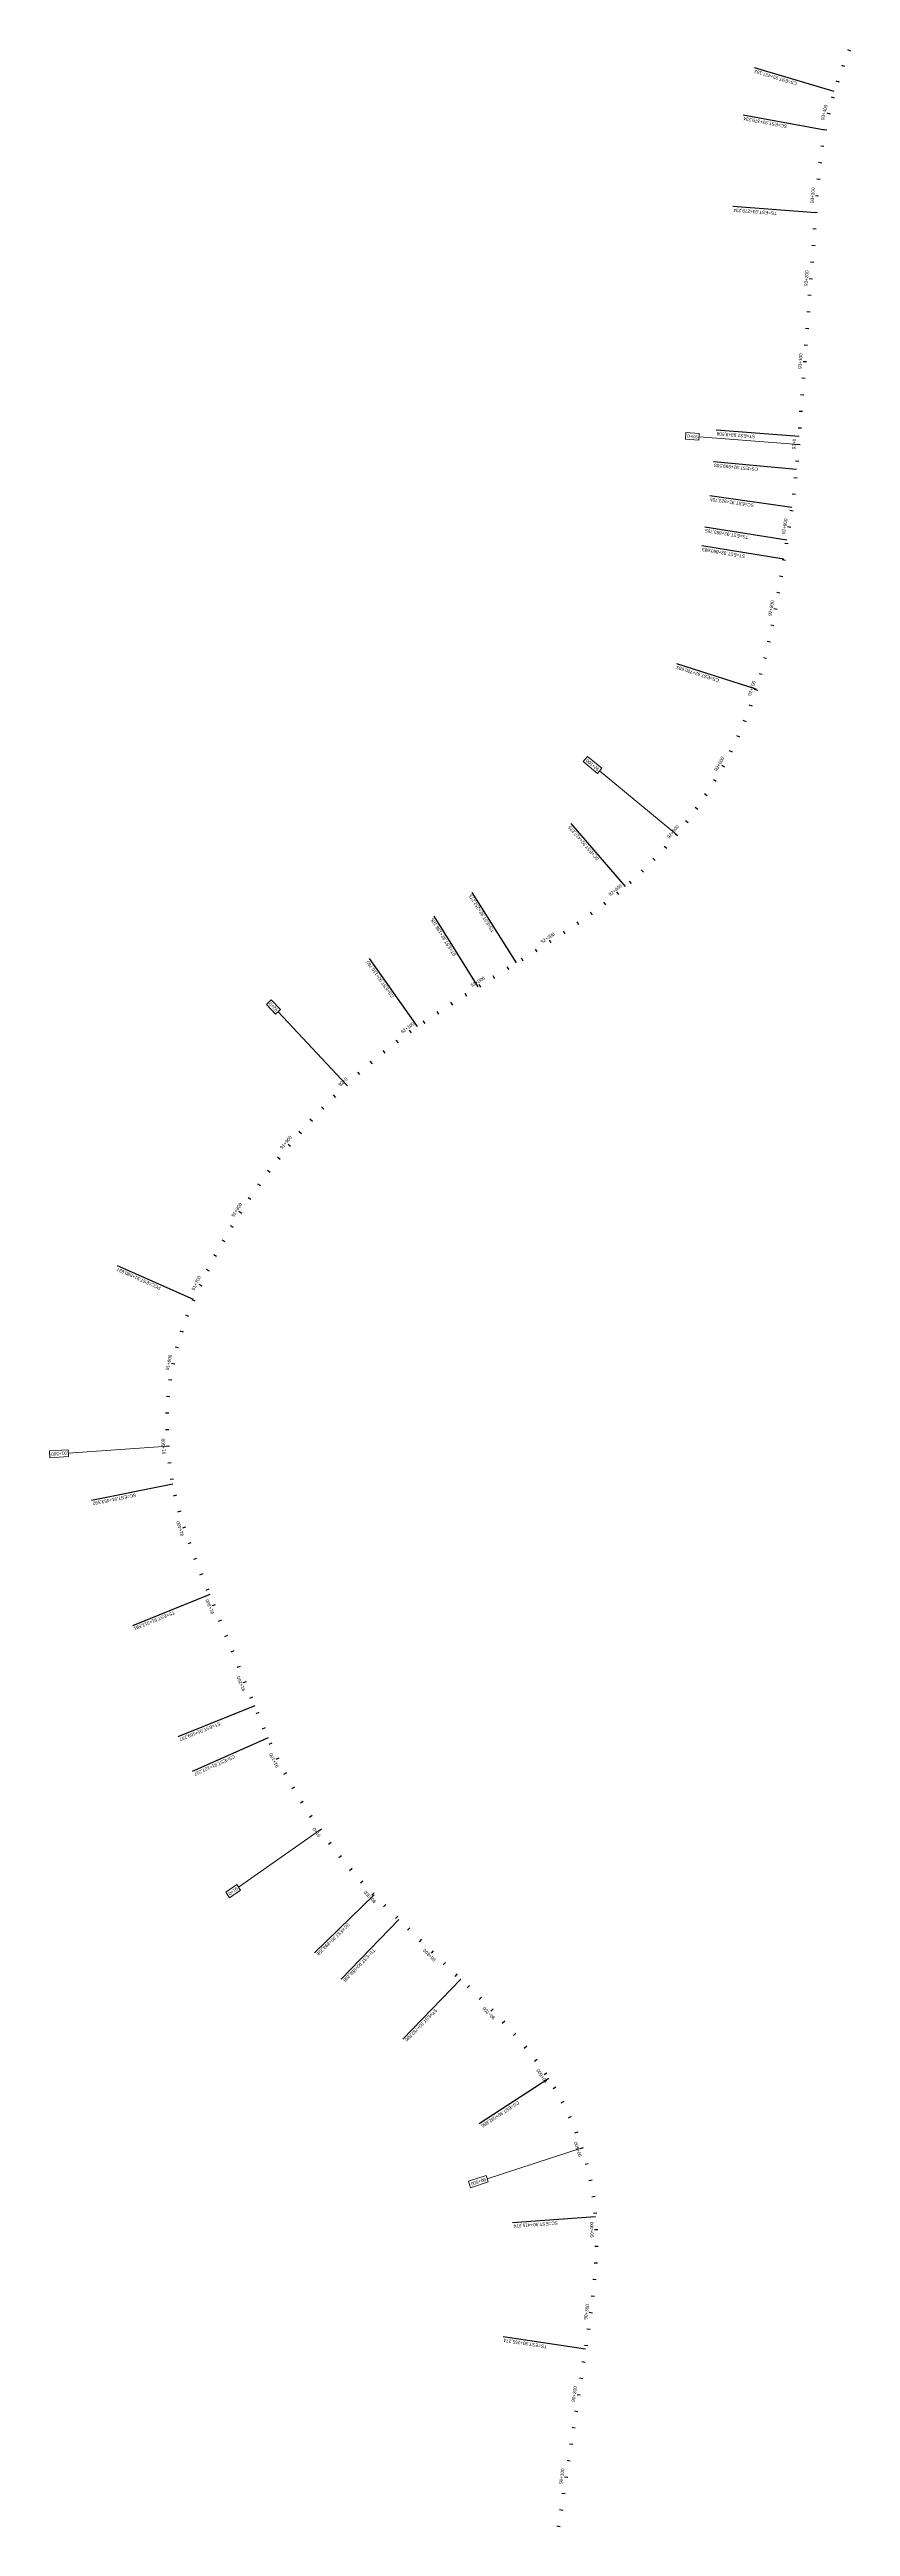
# Model space of a CAD drawing. Header units: metres. Extents: x 286368 to 330619, y 7396693 to 7466163.
# Drawn here: x 295599 to 296562, y 7457519 to 7460499 of the extents above; entities that cross this region are included whole.
import ezdxf

# ---------------------------------------------------------------- set-up
doc = ezdxf.new("R2010")
doc.units = ezdxf.units.M
doc.header["$MEASUREMENT"] = 0
for name, color, linetype, lineweight in [('U-HZ-ESTACAS', 3, 'Continuous', 30), ('U-HZ-KM', 1, 'Continuous', 20), ('U-HZ-NOTAVEIS', 2, 'Continuous', 30)]:
    doc.layers.add(name, color=color, linetype=linetype, lineweight=lineweight)
doc.layers.add('U-HZ-TRAÇO', color=3, linetype='TIC_LINE')
doc.styles.add('ARIAL', font='arial.ttf')
doc.styles.get("Standard").update_dxf_attribs({"font": 'arial.ttf'})
doc.linetypes.add('TIC_LINE', pattern='A,3.5,-0.25,["TIC",Standard,S=0.175,R=0,X=-0.05,Y=-0.1],-0.5', length=4.25)

# ---------------------------------------------------------------- blocks, each defined once
blk = doc.blocks.new('AeccTickLine')
at = {"layer": 'U-HZ-TRAÇO', "lineweight": -2}
blk.add_line((0, 1), (0, -1), dxfattribs=at)

msp = doc.modelspace()

# ---------------------------------------------------------------- linework, layer by layer
at = {"layer": 'U-HZ-KM', "linetype": 'Continuous', "lineweight": 0}
for p, q in [((296364.1, 7460037.9), (296363.5, 7460029.9)), ((296363.5, 7460029.9), (296379.5, 7460028.7)), ((296380.1, 7460036.7), (296364.1, 7460037.9)), ((296379.5, 7460028.7), (296380.1, 7460036.7)), ((296499.5, 7460023.7), (296379.8, 7460032.7)), ((296245.6, 7459648.3), (296240.5, 7459642.1)), ((296240.5, 7459642.1), (296257.6, 7459627.9)), ((296262.8, 7459634.1), (296245.6, 7459648.3)), ((296257.6, 7459627.9), (296262.8, 7459634.1)), ((296352.5, 7459554.3), (296260.2, 7459631)), ((295865.3, 7459355.6), (295859.4, 7459350.1)), ((295859.4, 7459350.1), (295870.4, 7459338.4)), ((295876.3, 7459343.9), (295865.3, 7459355.6)), ((295870.4, 7459338.4), (295876.3, 7459343.9)), ((295955.5, 7459253.6), (295873.4, 7459341.1)), ((295620.8, 7458814.4), (295598.6, 7458812.9)), ((295598.6, 7458812.9), (295599.1, 7458804.8)), ((295599.1, 7458804.8), (295621.4, 7458806.4)), ((295621.4, 7458806.4), (295620.8, 7458814.4)), ((295740.8, 7458818.8), (295621.1, 7458810.4)), ((295924.1, 7458357.2), (295826, 7458288.1)), ((295823.7, 7458291.5), (295810.5, 7458282.2)), ((295810.5, 7458282.2), (295815.2, 7458275.6)), ((295815.2, 7458275.6), (295828.3, 7458284.8)), ((295828.3, 7458284.8), (295823.7, 7458291.5)), ((296239.1, 7457974.6), (296125, 7457937.5)), ((296123.7, 7457941.4), (296102.5, 7457934.5)), ((296102.5, 7457934.5), (296105, 7457926.8)), ((296105, 7457926.8), (296126.2, 7457933.7)), ((296126.2, 7457933.7), (296123.7, 7457941.4))]:
    msp.add_line(p, q, dxfattribs=at)
at = {"layer": 'U-HZ-NOTAVEIS', "color": 1, "linetype": 'Continuous', "lineweight": -3}
for p, q in [((296542.5, 7460448), (296446.7, 7460476.7)), ((296531.2, 7460401.5), (296432.9, 7460419.8)), ((296520.2, 7460302.1), (296420.4, 7460309.6)), ((296500.2, 7460033.2), (296400.5, 7460040.6)), ((296497, 7459993.3), (296397.4, 7460002.7)), ((296491.6, 7459947.9), (296392.6, 7459961.8)), ((296485.5, 7459908.3), (296386.8, 7459924.2)), ((296481.8, 7459885.5), (296383.1, 7459901.5)), ((296448.4, 7459729.2), (296353.2, 7459759.8)), ((296291.2, 7459491.8), (296225.9, 7459567.6)), ((296160.2, 7459400.1), (296107.1, 7459484.8)), ((296114.3, 7459371.3), (296061.2, 7459456)), ((296041.2, 7459323.6), (295983.5, 7459405.2)), ((295771.8, 7458995.2), (295680.4, 7459035.8)), ((295746.9, 7458772.9), (295648.9, 7458753.4)), ((295791.2, 7458640.3), (295698.5, 7458602.7)), ((295845.4, 7458506.5), (295752.7, 7458468.9)), ((295861.6, 7458467.7), (295770.1, 7458427.2)), ((295988.9, 7458278.9), (295917.1, 7458209.3)), ((296018.8, 7458249.4), (295949.2, 7458177.5)), ((296093.1, 7458177.5), (296023.5, 7458105.6)), ((296199.1, 7458058.1), (296115.4, 7458003.4)), ((296255.3, 7457891.6), (296155.6, 7457884.5)), ((296243.3, 7457732.4), (296144.4, 7457747.5))]:
    msp.add_line(p, q, dxfattribs=at)

# ---------------------------------------------------------------- block references
at = {"layer": 'U-HZ-TRAÇO', "linetype": 'Continuous', "lineweight": -3}
for p, xscale, yscale, zscale, rotation in [((296553, 7460479.2), 2, 2, 2, 69.86703990388949), ((296560.1, 7460497.8), 2, 2, 2, 68.41503466655352), ((296546.4, 7460460.3), 2, 2, 2, 71.8173111057929), ((296535.5, 7460421.8), 2, 2, 2, 76.78202613877991), ((296540.5, 7460441.2), 2, 2, 2, 74.23554704935569), ((296531.4, 7460402.2), 1.999999999999999, 1.999999999999999, 1.999999999999999, 79.32850522836377), ((296525.5, 7460362.7), 2, 2, 2, 83.40220571534675), ((296528.1, 7460382.5), 2, 2, 2, 81.60963528984018), ((296523.4, 7460342.8), 2, 2, 2, 84.69303272011831), ((296520.2, 7460302.9), 2, 2, 2, 85.75043583059751), ((296521.7, 7460322.8), 1.999999999999999, 1.999999999999999, 1.999999999999999, 85.47628938535253), ((296518.7, 7460283), 1.999999999999999, 1.999999999999999, 1.999999999999999, 85.75080921277645), ((296515.8, 7460243.1), 1.999999999999999, 1.999999999999999, 1.999999999999999, 85.75080921277645), ((296517.3, 7460263), 1.999999999999999, 1.999999999999999, 1.999999999999999, 85.75080921277645), ((296514.3, 7460223.1), 1.999999999999999, 1.999999999999999, 1.999999999999999, 85.75080921277645), ((296511.3, 7460183.2), 1.999999999999999, 1.999999999999999, 1.999999999999999, 85.75080921277645), ((296512.8, 7460203.2), 1.999999999999999, 1.999999999999999, 1.999999999999999, 85.75080921277645), ((296509.8, 7460163.3), 1.999999999999999, 1.999999999999999, 1.999999999999999, 85.75080921277645), ((296506.9, 7460123.4), 1.999999999999999, 1.999999999999999, 1.999999999999999, 85.75080921277645), ((296508.4, 7460143.3), 1.999999999999999, 1.999999999999999, 1.999999999999999, 85.75080921277645), ((296505.4, 7460103.5), 1.999999999999999, 1.999999999999999, 1.999999999999999, 85.75080921277645), ((296502.4, 7460063.6), 1.999999999999999, 1.999999999999999, 1.999999999999999, 85.75080921277645), ((296503.9, 7460083.5), 1.999999999999999, 1.999999999999999, 1.999999999999999, 85.75080921277645), ((296501, 7460043.6), 1.999999999999999, 1.999999999999999, 1.999999999999999, 85.75080921277645), ((296497.9, 7460003.7), 2, 2, 2, 85.12724759098992), ((296499.5, 7460023.7), 2, 2, 2, 85.6860660377177), ((296496, 7459983.8), 2, 2, 2, 84.0603801906427), ((296491.1, 7459944.1), 2, 2, 2, 81.77875431950929), ((296493.7, 7459964), 2, 2, 2, 82.91446460037662), ((296488.1, 7459924.4), 2, 2, 2, 81.02701308509677), ((296481.7, 7459884.9), 1.999999999999999, 1.999999999999999, 1.999999999999999, 80.83784124130499), ((296484.9, 7459904.6), 2, 2, 2, 80.83800032551744), ((296478.5, 7459865.1), 2, 2, 2, 80.69210613667826), ((296471.7, 7459825.7), 2, 2, 2, 79.58244492843424), ((296475.2, 7459845.4), 2, 2, 2, 80.27356219440107), ((296468, 7459806.1), 2, 2, 2, 78.61965165579313), ((296459.2, 7459767), 2, 2, 2, 75.89063231304866), ((296463.8, 7459786.5), 2, 2, 2, 77.38748140897879), ((296454, 7459747.7), 2, 2, 2, 74.13738873463583), ((296441.7, 7459709.7), 2, 2, 2, 69.95564128549645), ((296448.2, 7459728.6), 2, 2, 2, 72.13833764792408), ((296426.6, 7459672.6), 2, 2, 2, 65.59024856068432), ((296434.5, 7459691), 2, 2, 2, 67.77294492312184), ((296418, 7459654.6), 2, 2, 2, 63.40755219831063), ((296398.8, 7459619.5), 2, 2, 2, 59.04215947349618), ((296408.7, 7459636.9), 2, 2, 2, 61.22485583588627), ((296376.9, 7459586.1), 2, 2, 2, 54.67676674865355), ((296388.1, 7459602.6), 2, 2, 2, 56.85946311105381), ((296352.5, 7459554.3), 2, 2, 2, 50.31137402386327), ((296365, 7459570), 2, 2, 2, 52.49407038626595), ((296325.8, 7459524.6), 2, 2, 2, 45.94598129906316), ((296339.5, 7459539.2), 2, 2, 2, 48.12867766143957), ((296297, 7459496.9), 2, 2, 2, 41.58058857425264), ((296311.7, 7459510.5), 2, 2, 2, 43.76328493663146), ((296266.1, 7459471.4), 1.999999999999999, 1.999999999999999, 1.999999999999999, 37.6484005658038), ((296281.8, 7459483.9), 2, 2, 2, 39.48908128168184), ((296217.3, 7459436.6), 2, 2, 2, 33.67605074911283), ((296233.8, 7459447.9), 2, 2, 2, 34.73405254913803), ((296250.1, 7459459.5), 2, 2, 2, 36.06010875392164), ((296166.8, 7459404.2), 2, 2, 2, 32.13276019795166), ((296183.7, 7459414.9), 2, 2, 2, 32.37455753698746), ((296200.5, 7459425.7), 2, 2, 2, 32.88912163880506), ((296116, 7459372.3), 2, 2, 2, 32.11240865269345), ((296132.9, 7459383), 2, 2, 2, 32.11240865269345), ((296149.8, 7459393.6), 2, 2, 2, 32.11240865269345), ((296082.1, 7459351), 2, 2, 2, 32.70766880513754), ((296099, 7459361.7), 2, 2, 2, 32.24679824388643), ((296032.5, 7459317.3), 2, 2, 2, 36.00590926137599), ((296048.8, 7459328.8), 2, 2, 2, 34.61093486558196), ((296065.4, 7459340), 2, 2, 2, 33.49616349217344), ((296000.7, 7459293), 2, 2, 2, 38.87069823692328), ((296016.5, 7459305.3), 2, 2, 2, 37.43830374917268), ((295955.5, 7459253.6), 2, 2, 2, 43.16788170024364), ((295970.2, 7459267.1), 2, 2, 2, 41.7354872124544), ((295985.3, 7459280.2), 2, 2, 2, 40.30309272469359), ((295927, 7459225.5), 2, 2, 2, 46.03267067580285), ((295941.1, 7459239.7), 2, 2, 2, 44.60027618800753), ((295900, 7459196.1), 2, 2, 2, 48.89745965133127), ((295913.3, 7459211), 2, 2, 2, 47.46506516355745), ((295874.4, 7459165.3), 2, 2, 2, 51.76224862685423), ((295887, 7459180.8), 2, 2, 2, 50.32985413906992), ((295850.5, 7459133.2), 2, 2, 2, 54.62703760242808), ((295862.2, 7459149.4), 2, 2, 2, 53.19464311461901), ((295839.1, 7459116.8), 2, 2, 2, 56.0594320901886), ((295817.6, 7459083.1), 2, 2, 2, 58.92422106572571), ((295828.1, 7459100.1), 2, 2, 2, 57.49182657792876), ((295797.8, 7459048.3), 2, 2, 2, 61.78901004122546), ((295807.5, 7459065.8), 2, 2, 2, 60.35661555345069), ((295788.6, 7459030.6), 2, 2, 2, 63.22140452898986), ((295771.5, 7458994.4), 2, 2, 2, 66.15583511469012), ((295779.8, 7459012.6), 2, 2, 2, 64.65379901680777), ((295757.3, 7458957), 2, 2, 2, 72.34998522659055), ((295763.9, 7458975.9), 2, 2, 2, 69.25291017064988), ((295751.7, 7458937.8), 2, 2, 2, 75.44706028254602), ((295743.8, 7458898.6), 2, 2, 2, 81.64121039442206), ((295747.2, 7458918.3), 2, 2, 2, 78.54413533845859), ((295741.4, 7458878.8), 2, 2, 2, 84.73828545030177), ((295739.9, 7458838.8), 2, 2, 2, 90.93243556226908), ((295740.1, 7458858.8), 1.999999999999999, 1.999999999999999, 1.999999999999999, 87.83536050625045), ((295740.8, 7458818.8), 2, 2, 2, 94.02951061818443), ((295742.7, 7458798.9), 2, 2, 2, 97.12658567405141), ((295745.8, 7458779.2), 2, 2, 2, 100.2236607299969), ((295749.8, 7458759.6), 2, 2, 2, 103.218568168162), ((295754.8, 7458740.2), 2, 2, 2, 105.7937502120498), ((295760.7, 7458721.1), 2, 2, 2, 107.9264958629295), ((295767.1, 7458702.2), 1.999999999999999, 1.999999999999999, 1.999999999999999, 109.6168051208012), ((295774, 7458683.4), 2, 2, 2, 110.8646779856649), ((295781.3, 7458664.8), 2, 2, 2, 111.6701144575206), ((295788.8, 7458646.2), 2, 2, 2, 112.0331145363682), ((295796.3, 7458627.7), 2, 2, 2, 112.0558320417448), ((295803.8, 7458609.1), 2, 2, 2, 112.0558320417448), ((295811.3, 7458590.6), 2, 2, 2, 112.0558320417448), ((295818.8, 7458572.1), 2, 2, 2, 112.0558320417448), ((295826.3, 7458553.5), 2, 2, 2, 112.0558320417448), ((295833.8, 7458535), 2, 2, 2, 112.0558320417448), ((295841.3, 7458516.5), 2, 2, 2, 112.0558320417448), ((295848.8, 7458497.9), 2, 2, 2, 112.1453660031047), ((295856.5, 7458479.4), 2, 2, 2, 112.9527190541131), ((295864.5, 7458461.1), 2, 2, 2, 114.5438161657534), ((295873.1, 7458443.1), 2, 2, 2, 116.3067632276736), ((295882.3, 7458425.3), 2, 2, 2, 118.069710289684), ((295891.9, 7458407.8), 1.999999999999999, 1.999999999999999, 1.999999999999999, 119.8326573515734), ((295902.1, 7458390.6), 2, 2, 2, 121.5956044135448), ((295912.9, 7458373.7), 2, 2, 2, 123.3585514754474), ((295924.1, 7458357.2), 1.999999999999999, 1.999999999999999, 1.999999999999999, 125.1214985373857), ((295935.9, 7458341), 2, 2, 2, 126.8844455993275), ((295948.1, 7458325.2), 2, 2, 2, 128.6473926612687), ((295960.9, 7458309.8), 2, 2, 2, 130.4103397232012), ((295974.1, 7458294.7), 2, 2, 2, 132.1732867851464), ((295987.7, 7458280.1), 2, 2, 2, 133.9362338470698), ((296001.8, 7458265.9), 2, 2, 2, 135.3468207153295), ((296016.1, 7458252), 2, 2, 2, 135.9219101360025), ((296030.5, 7458238), 2, 2, 2, 135.9362882968197), ((296044.9, 7458224.1), 2, 2, 2, 135.9362882968197), ((296059.2, 7458210.2), 2, 2, 2, 135.9362882968197), ((296073.6, 7458196.3), 2, 2, 2, 135.9362882968197), ((296088, 7458182.4), 2, 2, 2, 135.9362882968197), ((296102.3, 7458168.5), 2, 2, 2, 135.851342247976), ((296116.6, 7458154.5), 2, 2, 2, 135.3830576532657), ((296130.8, 7458140.4), 1.999999999999999, 1.999999999999999, 1.999999999999999, 134.5059381678109), ((296144.6, 7458126), 2, 2, 2, 133.2218929211204), ((296158.1, 7458111.2), 2, 2, 2, 131.5364468798192), ((296171.1, 7458096), 2, 2, 2, 129.4616579429055), ((296183.5, 7458080.3), 1.999999999999999, 1.999999999999999, 1.999999999999999, 127.0194907993801), ((296195.2, 7458064), 2, 2, 2, 124.2449644660064), ((296206, 7458047.2), 2, 2, 2, 121.0774628680554), ((296215.8, 7458029.8), 2, 2, 2, 117.803418324374), ((296224.6, 7458011.8), 2, 2, 2, 114.5293737807934), ((296232.4, 7457993.4), 2, 2, 2, 111.255329237115), ((296239.1, 7457974.6), 1.999999999999999, 1.999999999999999, 1.999999999999999, 107.9812846935687), ((296244.7, 7457955.4), 2, 2, 2, 104.7072401499389), ((296249.3, 7457935.9), 2, 2, 2, 101.4331956063138), ((296252.7, 7457916.2), 2, 2, 2, 98.15915106281194), ((296254.9, 7457896.3), 2, 2, 2, 94.88510651912495), ((296256.1, 7457876.4), 2, 2, 2, 91.88412088935394), ((296256.3, 7457856.4), 2, 2, 2, 89.24002459303732), ((296255.6, 7457836.4), 2, 2, 2, 86.94431528512784), ((296252.2, 7457796.5), 2, 2, 2, 83.50366662137186), ((296254.2, 7457816.4), 2, 2, 2, 85.02635918629414), ((296249.7, 7457776.7), 2, 2, 2, 82.38523703383233), ((296244, 7457737.1), 2, 2, 2, 81.37347249130683), ((296246.9, 7457756.9), 2, 2, 2, 81.67480903999711), ((296241, 7457717.3), 1.999999999999999, 1.999999999999999, 1.999999999999999, 81.36204497870204), ((296235, 7457677.8), 1.999999999999999, 1.999999999999999, 1.999999999999999, 81.36204497870204), ((296238, 7457697.6), 1.999999999999999, 1.999999999999999, 1.999999999999999, 81.36204497870204), ((296232, 7457658), 1.999999999999999, 1.999999999999999, 1.999999999999999, 81.36204497870204), ((296226, 7457618.5), 1.999999999999999, 1.999999999999999, 1.999999999999999, 81.36204497870204), ((296229, 7457638.3), 1.999999999999999, 1.999999999999999, 1.999999999999999, 81.36204497870204), ((296223, 7457598.7), 1.999999999999999, 1.999999999999999, 1.999999999999999, 81.36204497870204), ((296216.9, 7457559.2), 1.999999999999999, 1.999999999999999, 1.999999999999999, 81.36204497870204), ((296219.9, 7457578.9), 1.999999999999999, 1.999999999999999, 1.999999999999999, 81.36204497870204), ((296213.9, 7457539.4), 1.999999999999999, 1.999999999999999, 1.999999999999999, 81.36204497870204), ((296210.9, 7457519.6), 1.999999999999999, 1.999999999999999, 1.999999999999999, 81.36204497870204)]:
    msp.add_blockref('AeccTickLine', p, dxfattribs=dict(at, xscale=xscale, yscale=yscale, zscale=zscale, rotation=rotation))

# ---------------------------------------------------------------- texts
at = {"layer": 'U-HZ-ESTACAS', "style": 'ARIAL'}
for s, rotation, p in [('93+400', 76.782, (296530.1, 7460413.4)), ('93+300', 85.4763, (296517.7, 7460313.8)), ('93+200', 85.7508, (296510.3, 7460214)), ('93+100', 85.7508, (296502.9, 7460114.3)), ('93+0', 85.6861, (296495.7, 7460017.7)), ('92+900', 81.027, (296483.3, 7459915.6)), ('92+800', 79.5824, (296466.8, 7459817.1)), ('92+700', 72.1383, (296442.2, 7459720.7)), ('92+600', 61.2249, (296401.3, 7459630.3)), ('92+500', 50.3114, (296344, 7459549.2)), ('92+400', 39.4891, (296273, 7459479.9)), ('92+300', 32.8891, (296190.9, 7459423.3)), ('92+200', 32.1124, (296106.7, 7459370.7)), ('92+100', 36.0059, (296022.8, 7459314.9)), ('92+0', 43.1679, (295948.3, 7459251.2)), ('91+900', 50.3299, (295878.4, 7459175.7)), ('91+800', 57.4918, (295820.3, 7459093.9)), ('91+700', 64.6538, (295772.8, 7459005.5)), ('91+600', 78.5441, (295742.1, 7458909.8)), ('91+500', 94.0295, (295738.1, 7458809.2)), ('91+400', 107.9265, (295760.4, 7458711.1)), ('91+300', 112.0558, (295796.7, 7458617.7)), ('91+200', 112.0558, (295834.2, 7458525)), ('91+100', 116.3068, (295874.3, 7458433.2)), ('91+0', 125.1215, (295925, 7458350.1)), ('90+900', 133.9362, (295991.8, 7458271.1)), ('90+800', 135.9363, (296063.6, 7458201.3)), ('90+700', 134.5059, (296135, 7458131.3)), ('90+600', 124.245, (296197.7, 7458054.4)), ('90+500', 107.9813, (296238.8, 7457964.6)), ('90+400', 91.8841, (296253.1, 7457866.9)), ('90+300', 82.3852, (296245.2, 7457767.8)), ('90+200', 81.362, (296230.3, 7457669)), ('90+100', 81.362, (296215.2, 7457570.2))]:
    msp.add_text(s, height=4, rotation=rotation, dxfattribs=at).set_placement(p)
at = {"layer": 'U-HZ-KM', "style": 'ARIAL'}
for s, rotation, p in [('93+0', 175.6861, (296378.2, 7460034.8)), ('92+500', 140.3114, (296260.1, 7459633.6)), ('92+0', 133.1679, (295873.6, 7459343.8)), ('91+500', 184.0295, (295619.2, 7458812.3)), ('91+0', 215.1215, (295823.4, 7458288.7)), ('90+500', 197.9813, (296122.7, 7457938.9))]:
    msp.add_text(s, height=4, rotation=rotation, dxfattribs=at).set_placement(p)
at = {"layer": 'U-HZ-NOTAVEIS', "style": 'ARIAL'}
for s, rotation, p in [('CS=EST.93+427,153', 163.3248, (296498, 7460459.2)), ('SC=EST.93+379,234', 169.426, (296485.8, 7460407.9)), ('TS=EST.93+279,234', 175.7508, (296473.6, 7460303.5)), ('ST=EST.93+9,508', 175.7508, (296447.5, 7460035)), ('CS=EST.92+969,508', 174.6051, (296451.1, 7459995.5)), ('SC=EST.92+923,755', 171.9837, (296445.9, 7459952.2)), ('TS=EST.92+883,755', 170.838, (296439.3, 7459913.7)), ('ST=EST.92+860,683', 170.838, (296435.6, 7459890.9)), ('CS=EST.92+700,683', 162.2129, (296404.1, 7459741.3)), ('SC=EST.92+412,275', 130.7375, (296259.7, 7459525.2)), ('TS=EST.92+252,275', 122.1124, (296133.8, 7459438.4)), ('ST=EST.92+198,105', 122.1124, (296087.9, 7459409.6)), ('CS=EST.92+110,760', 125.2353, (296013.1, 7459359.8)), ('PCC=EST.91+680,837', 156.0262, (295732.7, 7459010.3)), ('SC=EST.91+453,592', 191.216, (295702.3, 7458761.9)), ('TS=EST.91+313,591', 202.0558, (295748.1, 7458620.6)), ('ST=EST.91+169,237', 202.0558, (295803.1, 7458487.1)), ('CS=EST.91+127,237', 203.9059, (295820.5, 7458447.3)), ('SC=EST.90+898,298', 224.0862, (295957.4, 7458245.5)), ('TS=EST.90+856,298', 225.9363, (295987.9, 7458214.5)), ('ST=EST.90+752,886', 225.9363, (296062.2, 7458142.6)), ('CS=EST.90+592,886', 213.1869, (296161.9, 7458031.3)), ('SC=EST.90+415,274', 184.1114, (296209.7, 7457886.3)), ('TS=EST.90+255,274', 171.362, (296197, 7457737.4))]:
    msp.add_text(s, height=4, rotation=rotation, dxfattribs=at).set_placement(p)

doc.saveas('drawing.dxf')
